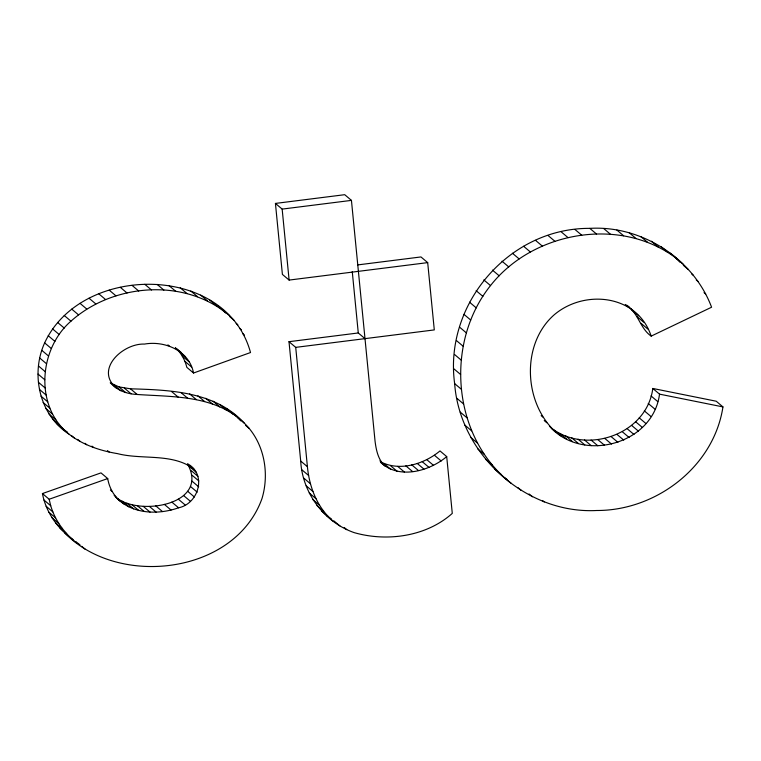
<?xml version="1.0" encoding="UTF-8"?>
<svg xmlns="http://www.w3.org/2000/svg" width="761" height="761" viewBox="0 0 761 761"><rect width="100%" height="100%" fill="white"/><g stroke="black" fill="none" stroke-linecap="round" stroke-linejoin="round"><path stroke-width="1.14" d="M115.425 496.914C138.416 516.976 209.988 504.847 187.625 464.077M117.223 498.579C133.251 514.293 158.459 514.874 178.578 507.796C198.573 503.772 207.106 474.493 187.786 463.896M550.916 427.758C586.179 455.392 646.86 434.483 652.805 388.462L716.234 401.228L722.95 406.907C713.828 466.712 656.182 510.688 596.729 510.498C525.727 514.246 459.692 454.146 454.65 383.62C443.711 304.162 509.223 227.815 589.804 228.367C641.713 225.256 693.338 258.531 711.583 307.216L651.178 336.124C640.087 328.495 638.346 313.037 626.826 305.361M510.954 483.111C452.139 437.137 444.472 343.087 490.522 285.575C533.347 230.992 621.176 215.886 677.081 258.873M193.713 468.9C172.3 452.843 142.288 459.996 117.632 453.661C100.224 450.74 82.816 445.023 68.794 433.97C39.22 414.926 30.507 374.07 44.642 342.888C81.522 263.335 226.15 263.068 250.521 352.533L193.541 373.014L186.826 367.335C185.009 359.943 181.204 353.018 175.553 347.872M68.794 433.97C34.331 406.336 38.859 348.938 70.954 321.171C113.284 283.197 185.532 277.556 229.499 315.72M551.715 428.662C585.59 462.564 653.252 443.321 659.521 394.141L652.805 388.462M380.614 461.803C399.753 471.801 424.229 464.058 439.991 450.931L446.707 456.61L452.281 513.39C426.379 536.591 386.94 542.032 354.169 532.624C324.053 522.103 302.374 492.881 300.7 461.033L288.999 341.689L358.279 332.966L365.004 338.645M380.462 462.193C398.793 479.887 429.223 471.316 446.707 456.61M73.056 539.568C57.636 528.733 45.917 512.248 42.435 493.566L100.994 472.885L107.71 478.564C109.156 487.411 113.589 495.725 120.58 501.423M42.435 493.566L49.161 499.245L107.71 478.564M288.999 341.689L295.715 347.368L434.293 329.913L427.692 262.621L289.113 280.077L282.398 274.398L275.434 203.425L344.723 194.692L351.439 200.381L375.049 441.161C376.2 450.179 378.207 460.281 385.504 466.455M275.434 203.425L282.16 209.104L351.439 200.381M357.556 264.933L420.966 256.942L427.692 262.621M110.231 382.84L118.963 386.892L130.473 388.804C170.236 389.984 215.277 391.506 244.252 423.106C264.096 442.189 269.775 472.705 261.984 498.579C234.778 574.565 117.812 588.12 64.542 532.681M111.068 383.544C117.784 390.812 127.525 394.036 137.189 394.483C171.501 396.842 210.512 395.33 238.906 418.398M659.521 394.141L722.95 406.907M193.541 373.014C189.375 350.878 164.985 340.433 144.476 344.077C122.692 343.192 93.86 369.951 116.947 388.519M651.178 336.124C637.528 294.621 584.809 288.914 554.312 314.702C520.809 343.905 523.597 403.206 555.92 432.21M326.783 515.758L331.311 518.945M504.239 477.432L507.064 479.449M62.079 428.291L67.52 432.248M75.681 541.509L79.991 544.876M670.365 253.194L682.95 264.067M683.349 265.313L688.382 269.575M661.319 246.84L668.044 252.528M691.711 273.941L693.395 275.368M651.454 241.247L658.17 246.935M696.277 279.972L697.951 281.389M640.752 236.519L647.478 242.207M704.03 292.614L705.713 294.041M629.233 232.761L635.958 238.45M616.905 230.079L623.62 235.767M603.758 228.585L610.474 234.264M589.804 228.367L596.529 234.046M575.05 229.546L581.765 235.225M561.323 231.943L568.039 237.622M548.129 235.568L554.855 241.247M626.817 305.266L629.337 307.396M631.021 308.814L632.695 310.241M625.285 304.476L628.643 307.311M631.934 310.165L638.65 315.844M636.909 316.49L643.635 322.169M641.047 323.32L647.763 328.999M535.544 240.362L542.26 246.041M523.616 246.269L530.331 251.948M512.419 253.232L519.135 258.921M502.003 261.204L508.728 266.883M651.035 395.929L657.761 401.608M492.443 270.107L499.168 275.786M648.229 403.473L654.955 409.152M644.31 410.864L651.035 416.543M483.806 279.896L490.522 285.575M639.211 417.846L645.927 423.525M635.625 421.756L642.351 427.444M476.148 290.683L482.874 296.362M631.649 425.418L638.365 431.106M627.245 428.785L633.961 434.474M469.527 302.193L476.253 307.872M622.384 431.81L629.1 437.499M617.028 434.445L623.754 440.134M611.169 436.652L617.884 442.331M464.001 314.379L470.717 320.058M604.757 438.374L611.473 444.053M597.765 439.573L604.491 445.252M459.615 327.182L466.331 332.861M591.097 440.086L597.823 445.775M584.515 439.972L591.23 445.651M578.056 439.221L584.771 444.9M571.758 437.86L578.484 443.539M456.429 340.557L463.145 346.236M565.689 435.891L572.405 441.58M541.157 415.649L542.84 417.076M559.868 433.342L566.593 439.021M544.239 420.576L546.75 422.707M554.36 430.212L561.076 435.901M549.442 426.331L551.126 427.749M454.498 354.455L461.223 360.143M453.889 368.828L460.605 374.507M454.65 383.62L461.375 389.299M456.8 398.231L463.516 403.92M460.243 412.101L466.959 417.779M464.914 425.161L471.639 430.85M470.755 437.404L477.47 443.092M542.545 500.557L544.229 501.975M477.67 448.79L484.396 454.469M529.066 493.965L532.424 496.809M485.613 459.283L492.329 464.961M517.946 487.668L521.304 490.512M494.488 468.843L501.204 474.522M434.483 455.306L441.209 460.995M426.835 459.711L433.561 465.39M422.269 461.699L428.985 467.387M417.237 463.449L423.953 469.128M411.758 464.866L418.474 470.555M229.689 316.576L233.893 320.124M209.77 300.11L216.485 305.798M405.851 465.875L412.576 471.554M236.176 323.396L237.86 324.823M200.685 295.116L207.401 300.804M239.705 328.381L241.38 329.798M242.759 333.641L244.433 335.068M190.811 290.997L197.527 296.676M397.718 466.388L404.433 472.077M180.224 287.801L186.94 293.48M390.564 465.742L397.28 471.42M384.286 463.877L391.002 469.556M379.92 460.843L381.603 462.26M380.928 462.412L383.449 464.543M168.98 285.584L175.696 291.273M157.156 284.405L163.872 290.084M144.809 284.31L151.534 289.998M132.024 285.356L138.74 291.044M120.314 287.325L127.03 293.004M109.232 290.16L115.948 295.839M177.256 349.166L181.46 352.714M175.306 348.024L177.827 350.155M178.816 351.202L185.532 356.89M182.26 356.005L188.975 361.684M167.896 344.847L169.579 346.265M184.961 361.389L191.677 367.068M300.7 461.033L307.415 466.712C309.346 487.192 317.327 508.025 333.499 521.437M98.797 293.813L105.513 299.492M301.908 469.832L308.624 475.511M232.191 412.719L244.252 423.106M226.312 408.438L233.037 414.127M245.67 425.428L249.028 428.262M219.948 404.605L226.664 410.284M213.08 401.209L219.796 406.888M303.744 478.089L310.459 483.777M89.047 298.226L95.762 303.905M205.736 398.279L212.452 403.967M306.179 485.803L312.904 491.482M197.908 395.844L204.633 401.523M309.204 492.957L315.929 498.636M189.622 393.903L196.338 399.582M312.8 499.539L319.525 505.218M80.019 303.344L86.735 309.023M344.219 527.506L346.74 529.637M316.937 505.532L323.663 511.221M333.965 520.933L339.844 525.899M321.608 510.945L328.324 516.624M180.871 392.486L187.587 398.165M171.663 391.601L178.388 397.28M71.734 309.118L78.45 314.797M64.228 315.492L70.954 321.171M57.541 322.417L64.266 328.096M130.473 388.804L137.189 394.483M124.385 388.129L131.101 393.808M52.528 328.876L59.244 334.564M118.963 386.892L125.679 392.571M114.236 385.123L120.951 390.802M48.219 335.715L54.935 341.394M44.642 342.888L51.358 348.567M189.518 466.636L196.243 472.315M191.211 470.631L197.936 476.319M192.095 475.245L198.811 480.923M41.817 350.345L48.533 356.024M191.981 481.114L198.697 486.802M39.762 358.06L46.478 363.739M190.488 486.479L197.204 492.158M187.672 491.302L194.388 496.981M38.497 365.984L45.213 371.663M183.591 495.544L190.307 501.223M38.05 374.079L44.766 379.758M178.302 499.159L185.018 504.838M38.44 382.307L45.156 387.986M39.429 389.413L46.155 395.092M171.862 502.117L178.578 507.796M107.444 450.598L109.127 452.015M40.989 396.148L47.715 401.827M164.328 504.372L171.054 510.051M43.111 402.493L49.826 408.181M91.967 446.117L93.641 447.544M45.784 408.457L52.509 414.136M84.985 443.292L86.668 444.719M49.018 414.022L55.743 419.701M77.679 439.382L80.2 441.513M155.777 505.894L162.493 511.573M52.813 419.187L59.539 424.866M71.724 435.796L74.245 437.927M57.17 423.944L63.886 429.632M149.403 506.426L156.119 512.105M143.306 506.398L150.022 512.086M137.494 505.837L144.219 511.525M132.014 504.762L138.73 510.45M126.878 503.192L133.603 508.881M110.412 490.027L112.095 491.454M122.131 501.157L128.847 506.836M114.179 495.43L115.853 496.847M117.774 498.664L124.5 504.343M43.995 500.053L50.711 505.732C55.001 520.391 64.381 533.204 76.262 542.66M46.136 506.255L52.851 511.934M48.828 512.163L55.553 517.841M52.052 517.765L58.768 523.444M55.772 523.064L62.488 528.743M59.938 528.029L66.664 533.718M81.674 546.293L85.032 549.138M217.998 305.932L225.713 312.98M676.225 258.388L680.115 262.317M237.537 417.428L240.714 420.862M49.161 499.245L50.711 505.732M352.257 271.572L358.279 332.966M282.16 209.104L289.113 280.077M295.715 347.368L307.415 466.712"/></g></svg>
